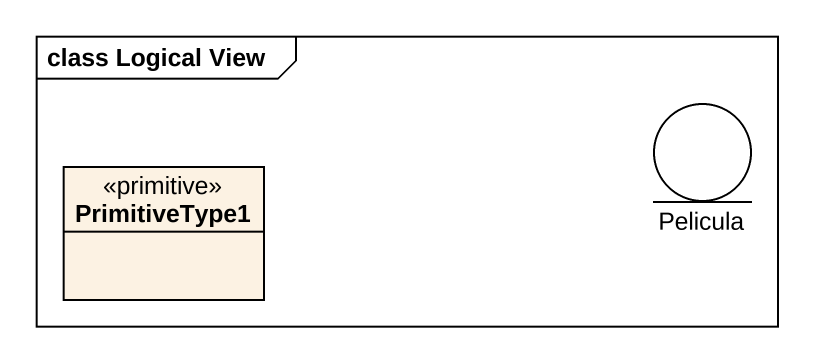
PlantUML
@startuml
mainframe class Logical View
allowmixing
hide circle
hide empty members
class PrimitiveType1 <<primitive>>
entity Pelicula
@enduml
